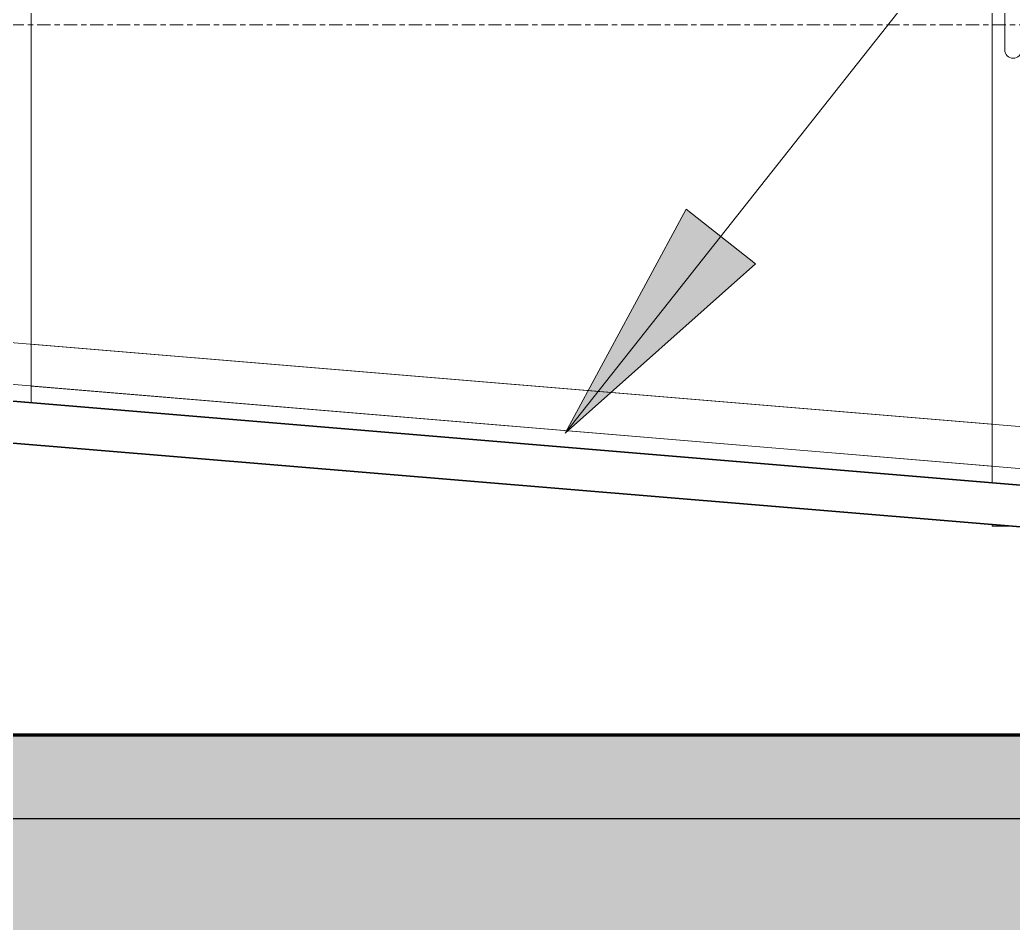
# Model space of a CAD drawing. Header units: millimetres. Extents: x -187664 to 435448, y -313239 to 299894.
# Drawn here: x 127834 to 129023, y -295222 to -294141 of the extents above; entities that cross this region are included whole.
import ezdxf

# ---------------------------------------------------------------- set-up
doc = ezdxf.new("R2010")
doc.units = ezdxf.units.MM
doc.linetypes.add('Centre', pattern=[31.75, 6.35, -4.7625, 15.875, -4.7625])
for name, color, linetype, lineweight in [('A-DETL-GENF', 7, 'Continuous', 35), ('A-DETL-THIN', 7, 'Continuous', 25), ('A-FLOR-FNSH', 7, 'Continuous', 70), ('A-FLOR-HRAL', 7, 'Continuous', 25), ('A-FLOR-LEVL', 7, 'Continuous', 35), ('A-FLOR-LEVL-E', 7, 'Continuous', 35), ('A-FLOR-PATT', 7, 'Continuous', 70), ('G-ANNO-TEXT', 7, 'Continuous', 9), ('I-WALL-E', 7, 'Continuous', 35)]:
    doc.layers.add(name, color=color, linetype=linetype, lineweight=lineweight)
pattern_1 = [(50, (108217.3, -305821.75), (728.737, -63.756), [76.2, -838.2]), (355, (108217.3, -305821.75), (-140.972, 764.228), [60.96, -670.56]), (100.451, (108278, -305827.1), (587.77, 700.467), [64.76, -712.36]), (46.184, (108217.3, -305618.55), (1084.316, -168.17), [114.3, -1257.3]), (96.636, (108307.7, -305632.6), (949.61, 989.71), [97.14, -1068.54]), (351.184, (108217.3, -305618.6), (949.62, 989.7), [91.44, -1005.84]), (21, (108318.9, -305669.35), (606.458, -409.06), [76.2, -838.2]), (326, (108318.9, -305669.35), (247.208, 736.753), [60.96, -670.56]), (71.451, (108369.44, -305703.44), (853.668, 327.685), [64.76, -712.36]), (37.5, (108217.3, -305821.75), (12.3547, 338.22), [33.528, -628.904, 33.528, -647.192, -673.1]), (37.5, (108217.3, -305821.75), (12.3547, 338.22), [-1343.152, 33.528, -639.572]), (7.5, (108217.3, -305821.75), (267.279, 400.722), [33.528, -354.584, 33.528, -613.664, -256.54]), (7.5, (108217.3, -305821.75), (267.279, 400.722), [-1035.304, 33.528, -223.012]), (327.5, (107990.73, -305821.75), (542.3633, -22.9153), [33.528, -220.472, 33.528, -758.952, -1051.56]), (327.5, (107990.73, -305821.75), (542.3633, -22.9153), [-1046.48, 33.528, -1018.032]), (317.5, (107889.13, -305821.75), (592.517, 101.707), [33.528, -296.672, 33.528, -492.76, -746.76]), (317.5, (107889.13, -305821.75), (592.517, 101.707), [-856.488, 33.528, -713.232])]

# ---------------------------------------------------------------- blocks, each defined once
blk = doc.blocks.new('Ramp - Ramp-6647670-2120-01 ENTRANCE 1 SECTION A')
at = {"layer": 'A-FLOR-LEVL', "color": 7}
for p, q in [((-850627.3, 101450), (-856476.2, 101937.4)), ((-856476.2, 101887.2), (-850627.3, 101399.8))]:
    blk.add_line(p, q, dxfattribs=at)
blk = doc.blocks.new('Railing - RL7_Baluster Post-V204-2120-01 ENTRANCE 1 SECTION A')
at = {"layer": 'A-FLOR-HRAL', "color": 7, "lineweight": 9}
for p, q in [((-855402.3, 102459.9), (-855402.3, 101917.9)), ((-855402.3, 101847.9), (-855402.3, 102459.9)), ((-855402.3, 101867.7), (-855402.3, 101847.9))]:
    blk.add_line(p, q, dxfattribs=at)
blk = doc.blocks.new('Railing - RL7_Baluster Post-V205-2120-01 ENTRANCE 1 SECTION A')
at = {"layer": 'A-FLOR-HRAL', "color": 7, "lineweight": 9}
for p, q in [((-854252.3, 101752.1), (-854252.3, 102364)), ((-854252.3, 101822.1), (-854252.3, 102364)), ((-854237.3, 102295), (-854237.3, 102365.6)), ((-854252.3, 101752.1), (-854252.3, 101771.9)), ((-854252.3, 101700), (-854252.3, 101701.9)), ((-854252.3, 101700), (-854252.3, 101701.9)), ((-854229.4, 101700), (-854252.3, 101700)), ((-854252.3, 101700), (-854229.4, 101700))]:
    blk.add_line(p, q, dxfattribs=at)
at = {"layer": 'A-FLOR-HRAL', "color": 7, "lineweight": 9, "flags": 128}
blk.add_lwpolyline([(-854237.3, 102270), (-854237.3, 102270), (-854237.3, 102270.1), (-854237.3, 102270.2), (-854237.3, 102270.3), (-854237.3, 102270.5), (-854237.3, 102270.7), (-854237.3, 102271), (-854237.3, 102271.3), (-854237.3, 102271.6), (-854237.3, 102272), (-854237.3, 102272.4), (-854237.3, 102272.8), (-854237.3, 102273.3), (-854237.3, 102273.8), (-854237.3, 102274.4), (-854237.3, 102274.9), (-854237.3, 102275.6), (-854237.3, 102276.2), (-854237.3, 102276.9), (-854237.3, 102277.6), (-854237.3, 102278.3), (-854237.3, 102279.1), (-854237.3, 102279.9), (-854237.3, 102280.7), (-854237.3, 102281.5), (-854237.3, 102282.3), (-854237.3, 102283.2), (-854237.3, 102284.1), (-854237.3, 102285), (-854237.3, 102285.9), (-854237.3, 102286.9), (-854237.3, 102287.8), (-854237.3, 102288.8), (-854237.3, 102289.8), (-854237.3, 102290.8), (-854237.3, 102291.7), (-854237.3, 102292.7), (-854237.3, 102293.7), (-854237.3, 102294.7), (-854237.3, 102295)], dxfattribs=at)
at = {"layer": 'A-FLOR-HRAL', "color": 7, "lineweight": 9}
blk.add_arc((-854227.3, 102270), 10, 180, 360, dxfattribs=at)
blk = doc.blocks.new('Railing - Railing-14391909-2120-01 ENTRANCE 1 SECTION A')
at = {"layer": 'A-FLOR-HRAL', "color": 7, "lineweight": 9}
for p, q in [((-850627.3, 101520), (-856476.2, 102007.4)), ((-856478.3, 101957.4), (-850627.3, 101469.8)), ((-855402.3, 101917.9), (-854252.3, 101822.1)), ((-855402.3, 101867.7), (-854252.3, 101771.9))]:
    blk.add_line(p, q, dxfattribs=at)
at = {"color": 7}
for name in ['Railing - RL7_Baluster Post-V204-2120-01 ENTRANCE 1 SECTION A', 'Railing - RL7_Baluster Post-V205-2120-01 ENTRANCE 1 SECTION A']:
    blk.add_blockref(name, (0, 0), dxfattribs=at)

msp = doc.modelspace()

# ---------------------------------------------------------------- hatches: boundary and pattern name
at = {"layer": 'A-DETL-GENF', "lineweight": 9}
h = msp.add_hatch(dxfattribs=at)
h.set_pattern_fill('FP_32', style=0, pattern_type=2)
h.set_pattern_definition([(45, (108217.3, -305821.75), (0, 449.0128), [317.5, -317.5]), (45, (108133.1, -305737.56), (0, 449.0128), [317.5, -317.5]), (45, (108048.92, -305653.38), (0, 449.0128), [317.5, -317.5]), (135, (108048.92, -305597.24), (-449.0128, 3e-14), [317.5, -317.5]), (135, (108133.1, -305513.05), (-449.0128, 3e-14), [317.5, -317.5]), (135, (108217.3, -305428.87), (-449.0128, 3e-14), [317.5, -317.5])])
h.paths.add_polyline_path([(136587.105, -298446.753), (140337.53, -298446.753), (140337.53, -295376.753), (134242.328, -295376.753), (134242.328, -295096.753), (116692.516, -295096.753), (122478.88, -298446.753), (132836.68, -298446.753)])
h.paths.add_polyline_path([(91582.004, -298446.753), (103688.193, -298446.753), (103688.193, -295296.753), (88643.88, -295296.753), (88643.88, -295146.753), (83446.795, -295146.753), (83446.795, -295376.753), (80330.729, -295376.753), (80330.729, -298446.753), (87831.579, -298446.753)])
at = {"layer": 'A-FLOR-PATT', "lineweight": 9}
h = msp.add_hatch(dxfattribs=at)
h.set_pattern_fill('FP_1', style=0, pattern_type=2)
h.set_pattern_definition(pattern_1)
h.paths.add_polyline_path([(88643.88, -295146.753), (88643.88, -294996.753), (83823.555, -294996.753), (83823.555, -295146.753), (88534.783, -295146.753)])
h.paths.add_polyline_path([(132984.066, -295096.753), (134107.049, -295096.753), (134107.049, -294996.753), (132919.066, -294996.753), (132919.066, -295016.753), (132896.566, -295016.753), (132896.566, -295021.753), (132984.066, -295021.753), (132984.066, -295046.116)])
h.paths.add_polyline_path([(132689.066, -295096.753), (132689.066, -295021.753), (132776.566, -295021.753), (132776.566, -295016.753), (132754.066, -295016.753), (132754.066, -294996.753), (116617.88, -294996.753), (116617.88, -295053.542), (116692.516, -295096.753), (132602.278, -295096.753)])
h = msp.add_hatch(dxfattribs=at)
h.set_pattern_fill('FP_1', style=0, pattern_type=2)
h.set_pattern_definition(pattern_1)
h.paths.add_polyline_path([(88643.88, -295146.753), (88643.88, -294996.753), (83823.555, -294996.753), (83823.555, -295146.753), (88534.783, -295146.753)])
h.paths.add_polyline_path([(132984.066, -295096.753), (134107.049, -295096.753), (134107.049, -294996.753), (132919.066, -294996.753), (132919.066, -295016.753), (132896.566, -295016.753), (132896.566, -295021.753), (132984.066, -295021.753), (132984.066, -295046.116)])
h.paths.add_polyline_path([(132689.066, -295096.753), (132689.066, -295021.753), (132776.566, -295021.753), (132776.566, -295016.753), (132754.066, -295016.753), (132754.066, -294996.753), (116617.88, -294996.753), (116617.88, -295053.542), (116692.516, -295096.753), (132602.278, -295096.753)])
at = {"layer": 'G-ANNO-TEXT'}
msp.add_hatch(color=7, dxfattribs=at).paths.add_polyline_path([(128487.07, -294635.503), (128714.531, -294432.872), (128631.509, -294367.295)])

# ---------------------------------------------------------------- linework, layer by layer
at = {"layer": 'A-DETL-THIN', "color": 7}
msp.add_line((134242.328, -295096.753), (116692.516, -295096.753), dxfattribs=at)
at = {"layer": 'A-FLOR-FNSH', "color": 7}
msp.add_line((134107.049, -294996.753), (116617.88, -294996.753), dxfattribs=at)
at = {"layer": 'A-FLOR-LEVL', "color": 7, "linetype": 'Centre', "lineweight": 9}
for p, q in [((80346.074, -294146.753), (142923.791, -294146.753)), ((80346.074, -294996.753), (144086.793, -294996.753))]:
    msp.add_line(p, q, dxfattribs=at)
at = {"layer": 'G-ANNO-TEXT', "color": 7}
for p, q in [((128487.07, -294635.503), (131956.154, -290243.52)), ((128631.509, -294367.295), (128487.07, -294635.503)), ((128714.531, -294432.872), (128631.509, -294367.295)), ((128487.07, -294635.503), (128714.531, -294432.872))]:
    msp.add_line(p, q, dxfattribs=at)
at = {"layer": 'I-WALL-E', "color": 7}
for p, q in [((126982.909, -294996.753), (130882.909, -294996.753)), ((130882.909, -294996.753), (126982.909, -294996.753))]:
    msp.add_line(p, q, dxfattribs=at)

# ---------------------------------------------------------------- block references
at = {"layer": 'A-FLOR-HRAL', "color": 7, "lineweight": 9}
msp.add_blockref('Railing - Railing-14391909-2120-01 ENTRANCE 1 SECTION A', (983250.254, -396446.753), dxfattribs=at)
at = {"layer": 'A-FLOR-LEVL-E', "color": 7}
msp.add_blockref('Ramp - Ramp-6647670-2120-01 ENTRANCE 1 SECTION A', (983250.254, -396446.753), dxfattribs=at)

doc.saveas('drawing.dxf')
